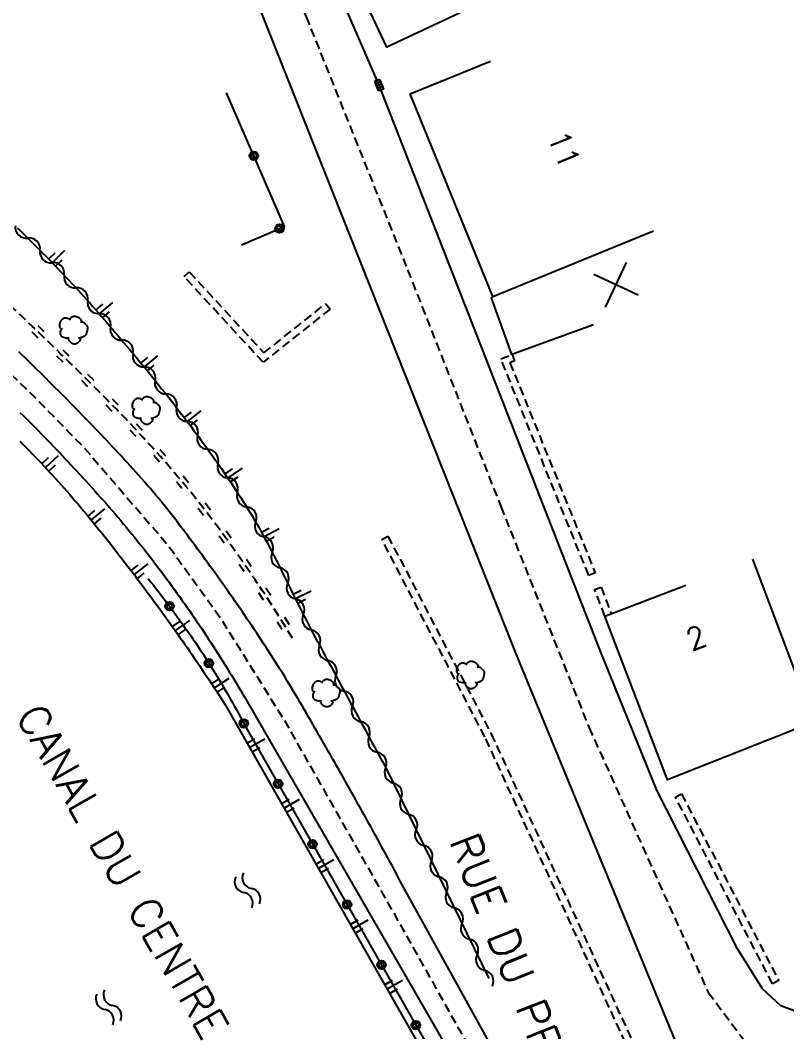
# Model space of a CAD drawing. Header units: millimetres. Extents: x 119599 to 135000, y 124063 to 131000.
# Drawn here: x 134365.5 to 134409.7, y 130286.5 to 130344.7 of the extents above; entities that cross this region are included whole.
import ezdxf
from ezdxf.enums import TextEntityAlignment as Align

# ---------------------------------------------------------------- set-up
doc = ezdxf.new("R2010")
doc.units = ezdxf.units.MM
doc.linetypes.add('DASHED', pattern=[0.75, 0.5, -0.25])
doc.layers.get('0').update_dxf_attribs({"linetype": 'CONTINUOUS'})
for name, color, linetype in [('W0001', 6, 'DASHED'), ('W0008', 7, 'CONTINUOUS'), ('W0100', 7, 'CONTINUOUS'), ('W0112', 1, 'DASHED'), ('W0211', 2, 'CONTINUOUS'), ('W0220', 5, 'DASHED'), ('W0300', 7, 'CONTINUOUS'), ('W0310', 3, 'CONTINUOUS'), ('W0322', 7, 'CONTINUOUS'), ('W0400', 7, 'CONTINUOUS'), ('W0500', 5, 'DASHED'), ('W0515', 5, 'CONTINUOUS'), ('W0989', 7, 'CONTINUOUS'), ('W0991', 7, 'CONTINUOUS'), ('W1102', 7, 'CONTINUOUS')]:
    doc.layers.add(name, color=color, linetype=linetype)
doc.styles.get("Standard").update_dxf_attribs({"font": 'romans.shx', "width": 0.85})

# ---------------------------------------------------------------- blocks, each defined once
blk = doc.blocks.new('T300')
for p, q in [((-0.686, 0.629), (-0.8, 0.514)), ((-0.571, 0.686), (-0.686, 0.629)), ((-0.457, 0.686), (-0.571, 0.686)), ((-0.286, 0.629), (-0.457, 0.686)), ((-0.286, 0.629), (-0.171, 0.743)), ((-0.229, 0.571), (-0.286, 0.629)), ((-0.171, 0.743), (-0.057, 0.8)), ((-0.057, 0.8), (0.057, 0.8)), ((0.057, 0.8), (0.229, 0.743)), ((0.229, 0.743), (0.343, 0.629)), ((0.343, 0.629), (0.4, 0.514)), ((-0.8, 0.514), (-0.857, 0.343)), ((-0.857, 0.343), (-0.857, 0.171)), ((-0.857, 0.171), (-0.743, 0.057)), ((-0.8, -0.057), (-0.743, 0.057)), ((-0.743, 0.057), (-0.686, 0.114)), ((0.457, 0.457), (0.343, 0.457)), ((0.4, 0.514), (0.4, 0.457)), ((0.571, 0.4), (0.457, 0.457)), ((0.571, 0.4), (0.686, 0.286)), ((0.686, 0.286), (0.743, 0.171)), ((0.743, 0.057), (0.686, -0.171)), ((0.743, 0.171), (0.743, 0.057)), ((-0.8, -0.171), (-0.8, -0.057)), ((-0.8, -0.229), (-0.8, -0.171)), ((-0.743, -0.343), (-0.8, -0.229)), ((-0.686, -0.4), (-0.743, -0.343)), ((-0.514, -0.457), (-0.686, -0.4)), ((-0.4, -0.457), (-0.514, -0.457)), ((-0.4, -0.457), (-0.343, -0.457)), ((-0.343, -0.457), (-0.343, -0.4)), ((-0.343, -0.514), (-0.343, -0.457)), ((-0.286, -0.629), (-0.343, -0.514)), ((0.286, -0.457), (0.229, -0.457)), ((0.457, -0.4), (0.286, -0.457)), ((0.343, -0.514), (0.286, -0.629)), ((0.343, -0.514), (0.343, -0.457)), ((0.571, -0.343), (0.457, -0.4)), ((0.629, -0.286), (0.571, -0.343)), ((0.686, -0.171), (0.629, -0.286)), ((-0.171, -0.743), (-0.286, -0.629)), ((-0.057, -0.8), (-0.171, -0.743)), ((0.057, -0.8), (-0.057, -0.8)), ((0.171, -0.743), (0.057, -0.8)), ((0.229, -0.686), (0.171, -0.743)), ((0.286, -0.629), (0.229, -0.686))]:
    blk.add_line(p, q)
blk = doc.blocks.new('t991o')
at = {"color": 0, "linetype": 'Continuous'}
for p, q in [((-1, 1), (1, -1)), ((-1, -1), (1, 1))]:
    blk.add_line(p, q, dxfattribs=at)
blk = doc.blocks.new('T400')
for p, q in [((-0.15, 0.3), (0.15, 0.3)), ((-0.15, -0.25), (-0.15, 0.3)), ((-0.15, 0.15), (0.15, 0.15)), ((-0.15, 0), (0.15, 0)), ((0.15, 0.3), (0.15, -0.25)), ((-0.15, -0.15), (0.15, -0.15)), ((-0.15, -0.25), (-0.15, -0.3)), ((-0.15, -0.3), (0.15, -0.3)), ((0.15, -0.3), (0.15, -0.25))]:
    blk.add_line(p, q)
blk = doc.blocks.new('t322o')
at = {"color": 0, "linetype": 'Continuous'}
for radius in [0.25, 0.15]:
    blk.add_circle((0, 0), radius, dxfattribs=at)
blk = doc.blocks.new('t310o')
at = {"color": 0, "linetype": 'Continuous'}
for centre, start, end in [((-0.5, 0.375), 216.8699, 323.1304), ((0.5, -0.375), 36.8699, 143.1303)]:
    blk.add_arc(centre, 0.625, start, end, dxfattribs=at)
blk = doc.blocks.new('t220o')
at = {"color": 0, "linetype": 'Continuous'}
for p, q in [((-0.25, 0.25), (0.25, 0.25)), ((-0.25, -0.25), (0.25, -0.25))]:
    blk.add_line(p, q, dxfattribs=at)
blk = doc.blocks.new('t211o')
at = {"color": 0, "linetype": 'Continuous'}
for p, q in [((0, 1), (0, 0)), ((-0.289, 0.5), (-0.289, 0)), ((0.289, 0.5), (0.289, 0))]:
    blk.add_line(p, q, dxfattribs=at)
blk = doc.blocks.new('t500o')
at = {"color": 0, "linetype": 'Continuous'}
for centre, start, end in [((-0.5, 0.625), 216.8699, 323.1301), ((0.5, -0.125), 36.8699, 143.1301), ((0.5, -0.625), 36.8699, 143.1301), ((-0.5, 0.125), 216.8699, 323.1301)]:
    blk.add_arc(centre, 0.625, start, end, dxfattribs=at)

msp = doc.modelspace()

# ---------------------------------------------------------------- linework, layer by layer
at = {"layer": 'W0001'}
msp.add_lwpolyline([(134358.075, 130400.308), (134360.576, 130394.876), (134361.099, 130393.066), (134362.052, 130389.467), (134363.092, 130385.886), (134364.946, 130381.784), (134369.7, 130371.934), (134376.98, 130356.27), (134382.009, 130344.912), (134387.852, 130330.339), (134393.222, 130316.712), (134398.3, 130303.988), (134405.16, 130288.759), (134407.208, 130286.016), (134413.307, 130277.247), (134415.304, 130271.972), (134417.774, 130265.599), (134420.532, 130258.34), (134423.813, 130245.082), (134426.702, 130237.967), (134430.25, 130230.123), (134437.531, 130226.904), (134445.496, 130220.7)], dxfattribs=at)
at = {"layer": 'W0001', "flags": 128}
msp.add_lwpolyline([(134287.763, 130364.165), (134301.867, 130361.677), (134304.695, 130359.236), (134311.213, 130357.19), (134315.76, 130355.542), (134321.894, 130353.111), (134326.25, 130351.224), (134332.083, 130348.416), (134337.71, 130345.36), (134341.84, 130342.86), (134346.706, 130339.649), (134350.54, 130336.883), (134355.65, 130332.864), (134359.058, 130329.954), (134362.549, 130326.733), (134366.406, 130322.994), (134369.212, 130320.122), (134374.113, 130314.427), (134377.08, 130310.303), (134380.716, 130304.479), (134386.149, 130294.915), (134390.838, 130286.594), (134394.648, 130279.817), (134399.813, 130270.967), (134402.957, 130266.757)], dxfattribs=at)
at = {"layer": 'W0008'}
for points in [[(134410.845, 130267.759), (134406.876, 130277.176), (134394.069, 130308.333), (134377.81, 130349.283)], [(134411.038, 130287.348), (134409.335, 130287.983), (134408.284, 130288.953), (134406.845, 130291.261), (134402.203, 130300.389), (134398.935, 130308.435), (134386.21, 130340.973), (134383.278, 130347.762)]]:
    msp.add_lwpolyline(points, dxfattribs=at)
at = {"layer": 'W0008', "flags": 128}
for points in [[(134396.73, 130278.326), (134387.432, 130295.166), (134387.313, 130295.388), (134387.194, 130295.609), (134387.074, 130295.831), (134386.955, 130296.052), (134386.835, 130296.273), (134386.715, 130296.494), (134386.594, 130296.715), (134386.474, 130296.936), (134386.353, 130297.156), (134386.233, 130297.377), (134386.112, 130297.597), (134385.991, 130297.818), (134385.869, 130298.038), (134385.748, 130298.258), (134385.626, 130298.479), (134385.504, 130298.699), (134385.382, 130298.918), (134385.26, 130299.138), (134385.138, 130299.358), (134385.015, 130299.578), (134384.893, 130299.797), (134384.77, 130300.017), (134384.647, 130300.236), (134384.523, 130300.455), (134384.4, 130300.674), (134384.276, 130300.893), (134384.153, 130301.112), (134384.029, 130301.331), (134383.905, 130301.55), (134383.78, 130301.768), (134383.656, 130301.987), (134383.531, 130302.205), (134383.406, 130302.424), (134383.281, 130302.642), (134383.156, 130302.86), (134383.033, 130303.075), (134382.909, 130303.29), (134382.786, 130303.505), (134382.663, 130303.721), (134382.539, 130303.936), (134382.416, 130304.151), (134382.292, 130304.366), (134382.168, 130304.581), (134382.044, 130304.795), (134381.92, 130305.01), (134381.795, 130305.224), (134381.67, 130305.438), (134381.545, 130305.652), (134381.418, 130305.866), (134381.292, 130306.079), (134381.165, 130306.292), (134381.037, 130306.504), (134380.908, 130306.716), (134380.779, 130306.928), (134380.649, 130307.139), (134380.518, 130307.349), (134380.386, 130307.559), (134380.253, 130307.769), (134380.119, 130307.978), (134379.985, 130308.185), (134379.85, 130308.392), (134379.715, 130308.599), (134379.58, 130308.806), (134379.444, 130309.012), (134379.308, 130309.218), (134379.171, 130309.424), (134379.034, 130309.629), (134378.897, 130309.834), (134378.759, 130310.039), (134378.62, 130310.243), (134378.481, 130310.447), (134378.342, 130310.651), (134378.203, 130310.855), (134378.062, 130311.058), (134377.922, 130311.261), (134377.781, 130311.464), (134377.64, 130311.666), (134377.498, 130311.868), (134377.356, 130312.07), (134377.213, 130312.272), (134377.07, 130312.473), (134376.927, 130312.674), (134376.783, 130312.874), (134376.639, 130313.075), (134376.494, 130313.275), (134376.349, 130313.475), (134376.204, 130313.674), (134376.058, 130313.874), (134375.911, 130314.073), (134375.765, 130314.271), (134375.618, 130314.47), (134375.47, 130314.668), (134375.323, 130314.866), (134375.174, 130315.063), (134375.026, 130315.261), (134374.877, 130315.457), (134374.727, 130315.653), (134374.577, 130315.849), (134374.426, 130316.044), (134374.274, 130316.239), (134374.121, 130316.433), (134373.968, 130316.626), (134373.813, 130316.818), (134373.658, 130317.01), (134373.502, 130317.201), (134373.344, 130317.391), (134373.186, 130317.58), (134373.026, 130317.768), (134372.865, 130317.955), (134372.703, 130318.141), (134372.539, 130318.326), (134372.374, 130318.511), (134372.208, 130318.696), (134372.042, 130318.88), (134371.876, 130319.064), (134371.709, 130319.247), (134371.541, 130319.43), (134371.373, 130319.612), (134371.205, 130319.794), (134371.036, 130319.976), (134370.867, 130320.157), (134370.697, 130320.338), (134370.528, 130320.518), (134370.357, 130320.698), (134370.187, 130320.878), (134370.016, 130321.057), (134369.844, 130321.236), (134369.672, 130321.415), (134369.5, 130321.594), (134369.328, 130321.772), (134369.155, 130321.949), (134368.982, 130322.127), (134368.809, 130322.304), (134368.636, 130322.481), (134368.462, 130322.657), (134368.288, 130322.834), (134368.113, 130323.01), (134367.939, 130323.186), (134367.764, 130323.361), (134367.589, 130323.537), (134367.414, 130323.712), (134367.238, 130323.887), (134367.063, 130324.062), (134366.887, 130324.236), (134366.711, 130324.411), (134366.534, 130324.585), (134366.358, 130324.759), (134366.182, 130324.933), (134366.005, 130325.107), (134365.828, 130325.281), (134365.651, 130325.454), (134365.474, 130325.628)], [(134365.535, 130322.141), (134365.71, 130321.967), (134365.885, 130321.792), (134366.06, 130321.616), (134366.234, 130321.441), (134366.408, 130321.264), (134366.581, 130321.088), (134366.754, 130320.911), (134366.927, 130320.734), (134367.1, 130320.557), (134367.272, 130320.379), (134367.443, 130320.2), (134367.615, 130320.022), (134367.786, 130319.843), (134367.956, 130319.663), (134368.126, 130319.483), (134368.296, 130319.303), (134368.466, 130319.122), (134368.639, 130318.937), (134368.811, 130318.751), (134368.983, 130318.565), (134369.155, 130318.378), (134369.326, 130318.191), (134369.497, 130318.003), (134369.667, 130317.815), (134369.837, 130317.627), (134370.006, 130317.438), (134370.174, 130317.248), (134370.342, 130317.058), (134370.51, 130316.868), (134370.676, 130316.677), (134370.842, 130316.485), (134371.008, 130316.293), (134371.172, 130316.1), (134371.336, 130315.907), (134371.5, 130315.713), (134371.662, 130315.519), (134371.824, 130315.324), (134371.985, 130315.128), (134372.146, 130314.932), (134372.305, 130314.735), (134372.464, 130314.537), (134372.622, 130314.338), (134372.779, 130314.139), (134372.935, 130313.939), (134373.091, 130313.739), (134373.245, 130313.537), (134373.399, 130313.335), (134373.548, 130313.138), (134373.696, 130312.939), (134373.844, 130312.741), (134373.991, 130312.542), (134374.138, 130312.342), (134374.283, 130312.142), (134374.429, 130311.942), (134374.573, 130311.741), (134374.717, 130311.54), (134374.86, 130311.339), (134375.003, 130311.137), (134375.145, 130310.934), (134375.286, 130310.731), (134375.427, 130310.528), (134375.567, 130310.324), (134375.706, 130310.12), (134375.845, 130309.915), (134375.983, 130309.71), (134376.12, 130309.505), (134376.257, 130309.299), (134376.393, 130309.092), (134376.528, 130308.886), (134376.663, 130308.678), (134376.797, 130308.471), (134376.931, 130308.262), (134377.063, 130308.054), (134377.196, 130307.845), (134377.327, 130307.636), (134377.458, 130307.426), (134377.588, 130307.215), (134377.718, 130307.005), (134377.847, 130306.794), (134377.975, 130306.582), (134378.103, 130306.37), (134378.23, 130306.158), (134378.356, 130305.945), (134378.482, 130305.731), (134389.409, 130286.813), (134397.437, 130272.694)]]:
    msp.add_lwpolyline(points, dxfattribs=at)
at = {"layer": 'W0100'}
for points in [[(134391.174, 130345.278), (134386.647, 130343.153), (134382.257, 130352.508), (134379.682, 130357.52), (134377.3, 130362.473), (134374.804, 130367.673), (134372.504, 130372.528), (134370.527, 130376.703), (134368.121, 130381.792), (134366.605, 130384.832), (134371.079, 130387.064)], [(134398.562, 130327.169), (134393.861, 130325.466), (134392.68, 130328.725), (134392.759, 130328.799), (134387.991, 130340.468), (134392.62, 130342.36)], [(134434.521, 130318.289), (134436.255, 130313.6), (134427.178, 130310.245), (134420.399, 130307.763), (134411.253, 130304.326), (134402.815, 130300.993), (134399.207, 130310.415), (134403.876, 130312.203)]]:
    msp.add_lwpolyline(points, dxfattribs=at)
at = {"layer": 'W0112'}
for p, q in [((134379.531, 130325.021), (134374.985, 130329.96)), ((134383.385, 130328.078), (134379.531, 130325.021)), ((134393.225, 130325.213), (134393.861, 130325.466)), ((134398.279, 130312.758), (134393.225, 130325.213)), ((134392.305, 130303.461), (134386.366, 130314.826)), ((134398.621, 130311.935), (134398.995, 130312.078)), ((134399.207, 130310.415), (134398.621, 130311.935)), ((134398.995, 130312.078), (134399.58, 130310.558)), ((134403.27, 130299.994), (134403.625, 130300.179)), ((134408.868, 130289.251), (134403.27, 130299.994))]:
    msp.add_line(p, q, dxfattribs=at)
for points in [[(134374.985, 130329.96), (134375.279, 130330.23), (134379.574, 130325.565)], [(134379.574, 130325.565), (134383.137, 130328.391), (134383.385, 130328.078)], [(134393.865, 130325.468), (134394.013, 130325.096), (134393.747, 130324.99)], [(134393.747, 130324.99), (134398.65, 130312.909), (134398.279, 130312.758)], [(134386.366, 130314.826), (134386.721, 130315.012), (134392.664, 130303.638), (134401.077, 130285.336)], [(134408.162, 130268.927), (134400.713, 130285.169), (134392.305, 130303.461)], [(134403.625, 130300.179), (134409.223, 130289.436), (134408.868, 130289.251)]]:
    msp.add_lwpolyline(points, dxfattribs=at)
at = {"layer": 'W0220', "flags": 128}
msp.add_lwpolyline([(134381.227, 130309.135), (134381.097, 130309.349), (134380.966, 130309.562), (134380.835, 130309.775), (134380.703, 130309.988), (134380.571, 130310.2), (134380.438, 130310.411), (134380.304, 130310.623), (134380.169, 130310.833), (134380.034, 130311.044), (134379.899, 130311.254), (134379.762, 130311.463), (134379.625, 130311.672), (134379.488, 130311.881), (134379.35, 130312.089), (134379.211, 130312.297), (134379.071, 130312.504), (134378.931, 130312.711), (134378.79, 130312.918), (134378.649, 130313.124), (134378.507, 130313.33), (134378.364, 130313.535), (134378.221, 130313.74), (134378.077, 130313.944), (134377.933, 130314.148), (134377.787, 130314.351), (134377.642, 130314.555), (134377.495, 130314.757), (134377.348, 130314.959), (134377.2, 130315.161), (134377.052, 130315.363), (134376.903, 130315.564), (134376.753, 130315.764), (134376.605, 130315.962), (134376.455, 130316.16), (134376.304, 130316.356), (134376.153, 130316.552), (134376.001, 130316.747), (134375.847, 130316.942), (134375.694, 130317.136), (134375.539, 130317.329), (134375.383, 130317.522), (134375.227, 130317.714), (134375.07, 130317.905), (134374.912, 130318.096), (134374.753, 130318.286), (134374.594, 130318.475), (134374.434, 130318.664), (134374.273, 130318.852), (134374.111, 130319.039), (134373.948, 130319.226), (134373.785, 130319.412), (134373.621, 130319.597), (134373.456, 130319.782), (134373.29, 130319.966), (134373.124, 130320.15), (134372.955, 130320.335), (134372.786, 130320.519), (134372.616, 130320.703), (134372.445, 130320.887), (134372.274, 130321.07), (134372.103, 130321.252), (134371.931, 130321.434), (134371.758, 130321.616), (134371.585, 130321.797), (134371.412, 130321.977), (134371.238, 130322.157), (134371.064, 130322.337), (134370.889, 130322.516), (134370.714, 130322.695), (134370.538, 130322.874), (134370.363, 130323.052), (134370.187, 130323.23), (134370.01, 130323.407), (134369.833, 130323.584), (134369.656, 130323.761), (134369.479, 130323.938), (134369.301, 130324.114), (134369.123, 130324.29), (134368.945, 130324.466), (134368.767, 130324.641), (134368.588, 130324.817), (134368.409, 130324.992), (134368.23, 130325.167), (134368.051, 130325.342), (134367.872, 130325.516), (134367.692, 130325.691), (134367.513, 130325.865), (134367.333, 130326.039), (134367.153, 130326.213), (134366.973, 130326.387), (134366.793, 130326.561), (134366.613, 130326.735), (134366.433, 130326.909), (134366.253, 130327.083), (134366.072, 130327.256), (134365.892, 130327.43), (134365.712, 130327.604), (134365.532, 130327.778), (134365.352, 130327.951), (134365.172, 130328.125), (134364.991, 130328.299), (134364.812, 130328.473), (134364.632, 130328.647), (134364.452, 130328.821), (134364.273, 130328.994), (134364.093, 130329.167), (134363.913, 130329.341), (134363.733, 130329.514), (134363.553, 130329.687), (134363.373, 130329.86), (134363.192, 130330.032), (134363.011, 130330.205), (134362.831, 130330.377), (134362.649, 130330.549), (134362.468, 130330.721), (134362.287, 130330.892), (134362.105, 130331.064), (134361.922, 130331.234), (134361.74, 130331.405), (134361.557, 130331.575), (134361.374, 130331.745), (134361.191, 130331.914), (134361.007, 130332.083), (134360.822, 130332.252), (134360.638, 130332.42), (134360.453, 130332.588), (134360.267, 130332.755), (134360.081, 130332.922), (134359.895, 130333.088), (134359.708, 130333.254), (134359.52, 130333.419), (134359.33, 130333.586), (134359.139, 130333.752), (134358.948, 130333.918), (134358.757, 130334.084), (134358.565, 130334.249), (134358.373, 130334.413), (134358.18, 130334.577), (134357.988, 130334.741), (134357.794, 130334.905), (134357.601, 130335.067), (134357.407, 130335.23), (134357.213, 130335.392), (134357.018, 130335.554), (134356.823, 130335.715), (134356.628, 130335.875), (134356.432, 130336.036), (134356.236, 130336.196), (134356.04, 130336.355), (134355.843, 130336.514), (134355.646, 130336.673), (134355.448, 130336.831), (134355.251, 130336.989), (134355.052, 130337.146), (134354.854, 130337.303), (134354.655, 130337.459), (134354.456, 130337.615), (134354.256, 130337.771), (134354.057, 130337.926), (134353.857, 130338.08), (134353.658, 130338.234), (134353.459, 130338.388), (134353.26, 130338.543), (134353.061, 130338.696), (134352.862, 130338.85), (134352.663, 130339.004), (134352.463, 130339.158), (134352.264, 130339.312), (134352.064, 130339.465), (134351.865, 130339.618), (134351.665, 130339.772), (134351.465, 130339.925), (134351.265, 130340.078), (134351.065, 130340.23), (134350.865, 130340.383), (134350.665, 130340.535), (134350.464, 130340.687), (134350.264, 130340.839), (134350.063, 130340.991), (134349.862, 130341.142), (134349.661, 130341.293), (134349.459, 130341.444), (134349.258, 130341.595), (134349.056, 130341.745), (134348.854, 130341.895), (134348.652, 130342.045), (134348.449, 130342.194), (134348.246, 130342.343), (134348.043, 130342.492), (134347.84, 130342.64), (134347.637, 130342.788), (134347.433, 130342.936), (134347.229, 130343.083), (134347.024, 130343.23), (134346.82, 130343.376), (134346.615, 130343.522), (134346.409, 130343.667), (134346.204, 130343.812), (134345.998, 130343.957), (134345.791, 130344.101), (134345.584, 130344.245), (134345.377, 130344.388), (134345.17, 130344.53), (134344.962, 130344.672), (134344.754, 130344.814), (134344.545, 130344.955), (134344.336, 130345.095), (134344.127, 130345.235), (134343.917, 130345.374), (134343.707, 130345.513), (134343.496, 130345.651), (134343.285, 130345.788), (134343.073, 130345.925), (134342.861, 130346.061), (134342.648, 130346.197), (134342.435, 130346.332), (134342.222, 130346.467), (134342.008, 130346.602), (134341.794, 130346.736), (134341.58, 130346.87), (134341.365, 130347.003), (134341.151, 130347.136), (134340.936, 130347.268), (134340.721, 130347.4), (134340.505, 130347.532), (134340.29, 130347.663), (134340.074, 130347.793), (134339.858, 130347.923), (134339.641, 130348.053), (134339.424, 130348.182), (134339.207, 130348.311), (134338.99, 130348.439), (134338.773, 130348.566), (134338.555, 130348.694), (134338.337, 130348.82), (134338.119, 130348.947), (134337.9, 130349.072), (134337.681, 130349.198), (134337.462, 130349.323), (134337.243, 130349.447), (134337.023, 130349.571), (134336.803, 130349.694), (134336.583, 130349.817), (134336.362, 130349.939), (134336.142, 130350.061), (134335.921, 130350.182), (134335.699, 130350.303), (134335.478, 130350.424), (134335.256, 130350.543), (134335.033, 130350.663), (134334.811, 130350.781), (134334.588, 130350.9), (134334.365, 130351.017), (134334.142, 130351.135), (134333.918, 130351.251), (134333.694, 130351.367), (134333.47, 130351.483), (134333.245, 130351.598), (134333.021, 130351.713), (134332.795, 130351.827), (134332.57, 130351.94), (134332.344, 130352.053), (134332.118, 130352.166), (134331.892, 130352.277), (134331.665, 130352.389), (134331.438, 130352.499), (134331.211, 130352.61), (134330.983, 130352.719), (134330.755, 130352.828), (134330.529, 130352.936), (134330.302, 130353.042), (134330.075, 130353.148), (134329.848, 130353.252), (134329.62, 130353.356), (134329.392, 130353.459), (134329.163, 130353.561), (134328.934, 130353.662), (134328.705, 130353.763), (134328.476, 130353.862), (134328.246, 130353.961), (134328.016, 130354.06), (134327.785, 130354.157), (134327.555, 130354.254), (134327.324, 130354.35), (134327.093, 130354.446), (134326.862, 130354.541), (134326.63, 130354.635), (134326.398, 130354.729), (134326.166, 130354.822), (134325.934, 130354.915), (134325.702, 130355.008), (134325.469, 130355.099), (134325.236, 130355.191), (134325.003, 130355.282), (134324.77, 130355.372), (134324.537, 130355.463), (134324.303, 130355.552), (134324.07, 130355.642), (134323.836, 130355.731), (134323.603, 130355.82), (134323.369, 130355.909), (134323.135, 130355.997), (134322.901, 130356.086), (134322.667, 130356.174), (134322.433, 130356.262), (134322.198, 130356.35), (134321.964, 130356.437), (134321.73, 130356.525), (134321.495, 130356.612), (134321.261, 130356.7), (134321.027, 130356.787), (134320.792, 130356.875), (134320.558, 130356.962), (134320.324, 130357.05), (134320.089, 130357.137), (134319.855, 130357.225), (134319.621, 130357.313), (134319.387, 130357.401), (134319.153, 130357.489), (134318.919, 130357.577), (134318.685, 130357.666), (134318.451, 130357.754), (134318.217, 130357.843), (134317.984, 130357.932), (134317.751, 130358.021), (134317.518, 130358.109), (134317.285, 130358.197), (134317.052, 130358.285), (134316.818, 130358.373), (134316.585, 130358.461), (134316.352, 130358.548), (134316.118, 130358.635), (134315.885, 130358.722), (134315.651, 130358.809), (134315.417, 130358.896), (134315.184, 130358.983), (134314.95, 130359.069), (134314.716, 130359.155), (134314.482, 130359.241), (134314.248, 130359.327), (134314.014, 130359.412), (134313.78, 130359.498), (134313.545, 130359.583), (134313.311, 130359.668), (134313.077, 130359.753), (134312.842, 130359.838), (134312.608, 130359.922), (134312.373, 130360.006), (134312.139, 130360.091), (134311.904, 130360.174), (134311.669, 130360.258), (134311.435, 130360.342), (134311.2, 130360.425), (134310.965, 130360.508), (134310.73, 130360.591), (134310.495, 130360.674), (134310.259, 130360.757), (134310.024, 130360.839), (134309.789, 130360.922), (134309.554, 130361.004), (134309.318, 130361.086), (134309.083, 130361.167), (134308.847, 130361.249), (134308.611, 130361.33), (134304.533, 130362.625)], dxfattribs=at)
at = {"layer": 'W0310', "flags": 128}
msp.add_lwpolyline([(134365.383, 130332.763), (134365.561, 130332.588), (134365.739, 130332.412), (134365.917, 130332.235), (134366.095, 130332.059), (134366.272, 130331.882), (134366.449, 130331.705), (134366.626, 130331.527), (134366.802, 130331.349), (134366.978, 130331.171), (134367.153, 130330.992), (134367.328, 130330.813), (134367.503, 130330.633), (134367.677, 130330.453), (134367.85, 130330.273), (134368.023, 130330.092), (134368.195, 130329.91), (134368.367, 130329.728), (134368.538, 130329.545), (134368.709, 130329.361), (134368.879, 130329.178), (134369.048, 130328.993), (134369.217, 130328.808), (134369.385, 130328.622), (134369.552, 130328.435), (134369.718, 130328.248), (134369.884, 130328.06), (134370.049, 130327.871), (134370.213, 130327.681), (134370.376, 130327.493), (134370.538, 130327.304), (134370.699, 130327.115), (134370.861, 130326.926), (134371.022, 130326.737), (134371.183, 130326.547), (134371.344, 130326.358), (134371.504, 130326.168), (134371.664, 130325.978), (134371.824, 130325.787), (134371.983, 130325.597), (134372.142, 130325.406), (134372.301, 130325.214), (134372.459, 130325.023), (134372.617, 130324.831), (134372.775, 130324.639), (134372.932, 130324.447), (134373.089, 130324.254), (134373.245, 130324.061), (134373.401, 130323.868), (134373.556, 130323.674), (134373.712, 130323.48), (134373.866, 130323.286), (134374.02, 130323.091), (134374.174, 130322.896), (134374.327, 130322.701), (134374.48, 130322.505), (134374.632, 130322.308), (134374.783, 130322.112), (134374.934, 130321.915), (134375.085, 130321.717), (134375.235, 130321.519), (134375.384, 130321.321), (134375.533, 130321.122), (134375.681, 130320.923), (134375.829, 130320.723), (134375.976, 130320.523), (134376.122, 130320.323), (134376.268, 130320.121), (134376.413, 130319.92), (134376.558, 130319.718), (134376.701, 130319.515), (134376.845, 130319.312), (134376.987, 130319.108), (134377.129, 130318.904), (134377.27, 130318.699), (134377.41, 130318.494), (134377.55, 130318.288), (134377.689, 130318.082), (134377.827, 130317.875), (134377.964, 130317.667), (134378.101, 130317.459), (134378.237, 130317.251), (134378.372, 130317.041), (134378.507, 130316.828), (134378.64, 130316.614), (134378.771, 130316.399), (134378.901, 130316.183), (134379.028, 130315.966), (134379.154, 130315.748), (134379.278, 130315.529), (134379.4, 130315.309), (134379.521, 130315.088), (134379.641, 130314.867), (134379.76, 130314.645), (134379.877, 130314.423), (134379.993, 130314.2), (134380.109, 130313.976), (134380.223, 130313.752), (134380.337, 130313.528), (134380.451, 130313.304), (134380.564, 130313.079), (134380.676, 130312.853), (134380.788, 130312.628), (134380.9, 130312.403), (134381.011, 130312.177), (134381.123, 130311.952), (134381.235, 130311.726), (134381.347, 130311.501), (134381.459, 130311.276), (134381.572, 130311.051), (134381.685, 130310.826), (134381.799, 130310.602), (134381.913, 130310.378), (134382.028, 130310.154), (134382.144, 130309.931), (134382.261, 130309.708), (134382.38, 130309.486), (134382.498, 130309.266), (134382.616, 130309.046), (134382.675, 130308.935), (134382.734, 130308.825), (134382.852, 130308.605), (134382.97, 130308.385), (134383.088, 130308.165), (134383.207, 130307.944), (134383.325, 130307.724), (134383.443, 130307.504), (134383.562, 130307.284), (134383.68, 130307.064), (134383.799, 130306.844), (134383.917, 130306.624), (134384.036, 130306.404), (134384.154, 130306.184), (134384.273, 130305.964), (134384.392, 130305.744), (134384.511, 130305.524), (134384.629, 130305.304), (134384.748, 130305.085), (134384.867, 130304.865), (134384.986, 130304.645), (134385.105, 130304.425), (134385.224, 130304.205), (134385.344, 130303.986), (134385.463, 130303.766), (134385.582, 130303.546), (134385.701, 130303.327), (134385.82, 130303.107), (134385.94, 130302.888), (134386.059, 130302.668), (134386.179, 130302.449), (134386.298, 130302.229), (134386.418, 130302.01), (134386.537, 130301.79), (134386.657, 130301.571), (134392.52, 130289.556)], dxfattribs=at)
at = {"layer": 'W0322'}
msp.add_lwpolyline([(134378.287, 130331.79), (134380.769, 130332.838), (134377.425, 130340.535)], dxfattribs=at)
at = {"layer": 'W0322', "flags": 128}
msp.add_lwpolyline([(134372.916, 130312.568), (134373.075, 130312.369), (134373.234, 130312.17), (134373.391, 130311.97), (134373.547, 130311.77), (134373.702, 130311.569), (134373.856, 130311.367), (134374.01, 130311.164), (134374.162, 130310.961), (134374.313, 130310.757), (134374.464, 130310.552), (134374.613, 130310.347), (134374.762, 130310.141), (134374.909, 130309.934), (134375.055, 130309.727), (134375.201, 130309.518), (134375.346, 130309.31), (134375.489, 130309.1), (134375.632, 130308.89), (134375.773, 130308.679), (134375.914, 130308.467), (134376.054, 130308.254), (134376.192, 130308.042), (134376.33, 130307.828), (134376.466, 130307.614), (134376.601, 130307.4), (134376.735, 130307.184), (134376.868, 130306.968), (134377, 130306.752), (134377.131, 130306.535), (134377.26, 130306.317), (134377.389, 130306.099), (134377.517, 130305.879), (134377.643, 130305.66), (134377.768, 130305.439), (134377.893, 130305.218), (134378.016, 130304.997), (134378.138, 130304.775), (134378.259, 130304.552), (134378.379, 130304.328), (134378.498, 130304.104), (134378.616, 130303.879), (134396.677, 130272.255)], dxfattribs=at)
at = {"layer": 'W0515', "flags": 128}
msp.add_lwpolyline([(134365.524, 130320.484), (134365.699, 130320.309), (134365.873, 130320.134), (134366.046, 130319.957), (134366.219, 130319.781), (134366.391, 130319.603), (134366.562, 130319.425), (134366.733, 130319.246), (134366.903, 130319.066), (134367.072, 130318.886), (134367.24, 130318.704), (134367.408, 130318.522), (134367.575, 130318.339), (134367.741, 130318.155), (134367.907, 130317.97), (134368.071, 130317.784), (134368.235, 130317.598), (134368.398, 130317.412), (134368.56, 130317.224), (134368.721, 130317.036), (134368.882, 130316.848), (134369.041, 130316.658), (134369.2, 130316.469), (134369.359, 130316.278), (134369.517, 130316.087), (134369.674, 130315.896), (134369.831, 130315.704), (134369.987, 130315.512), (134370.142, 130315.319), (134370.297, 130315.126), (134370.451, 130314.932), (134370.605, 130314.738), (134370.759, 130314.544), (134370.912, 130314.349), (134371.064, 130314.154), (134371.216, 130313.958), (134371.368, 130313.762), (134371.52, 130313.566), (134371.671, 130313.37), (134371.821, 130313.173), (134371.972, 130312.976), (134372.122, 130312.779), (134372.272, 130312.582), (134372.421, 130312.385), (134372.57, 130312.187), (134372.718, 130311.99), (134372.866, 130311.792), (134373.013, 130311.593), (134373.16, 130311.395), (134373.307, 130311.196), (134373.453, 130310.997), (134373.599, 130310.797), (134373.744, 130310.598), (134373.889, 130310.397), (134374.033, 130310.197), (134374.177, 130309.996), (134374.32, 130309.795), (134374.464, 130309.594), (134374.606, 130309.392), (134374.748, 130309.191), (134374.89, 130308.988), (134375.031, 130308.786), (134375.172, 130308.583), (134375.313, 130308.38), (134375.453, 130308.176), (134375.592, 130307.973), (134375.731, 130307.768), (134375.87, 130307.564), (134376.008, 130307.359), (134376.146, 130307.154), (134376.283, 130306.949), (134376.42, 130306.744), (134376.557, 130306.538), (134376.693, 130306.331), (134376.829, 130306.125), (134376.964, 130305.918), (134377.099, 130305.711), (134377.233, 130305.504), (134377.367, 130305.296), (134388.346, 130286.013)], dxfattribs=at)
at = {"layer": 'W1102'}
for p, q in [((134392.759, 130328.799), (134402.016, 130332.582)), ((134411.253, 130304.326), (134407.735, 130313.687))]:
    msp.add_line(p, q, dxfattribs=at)

# ---------------------------------------------------------------- block references
at = {"layer": 'W0211'}
for p, rotation in [((134367.386, 130330.754), 314.1595254522695), ((134370.098, 130327.814), 310.8861351151997), ((134372.678, 130324.758), 309.3660993530243), ((134375.158, 130321.62), 307.1511287579947), ((134366.999, 130318.963), 313.145099349311), ((134377.493, 130318.372), 304.1508312348794), ((134369.629, 130315.951), 309.4015438604474), ((134379.587, 130314.967), 298.4318646740732), ((134372.101, 130312.806), 307.2998607621536), ((134381.397, 130311.4), 296.4948915194013), ((134374.471, 130309.584), 305.2736870203868), ((134376.726, 130306.281), 303.2957602500122), ((134378.765, 130302.841), 299.6561130607477), ((134380.744, 130299.365), 299.6561130607477), ((134382.723, 130295.889), 299.6561130607477), ((134384.702, 130292.413), 299.6561130607477), ((134386.681, 130288.937), 299.6561130607477)]:
    msp.add_blockref('t211o', p, dxfattribs=dict(at, rotation=rotation))
at = {"layer": 'W0220'}
for p, rotation in [((134366.582, 130326.764), 136.0255885748107), ((134368.019, 130325.373), 135.7696157083303), ((134369.445, 130323.971), 135.2195621356433), ((134370.854, 130322.552), 134.3754152449257), ((134372.238, 130321.108), 133.2376825822847), ((134373.589, 130319.633), 131.7273529808271), ((134374.894, 130318.117), 129.8785693068878), ((134376.147, 130316.559), 127.9401224002875), ((134377.348, 130314.959), 126.2006449145694), ((134378.507, 130313.33), 124.8013809061386), ((134379.626, 130311.672), 123.226168542261), ((134380.704, 130309.987), 121.8269045266849)]:
    msp.add_blockref('t220o', p, dxfattribs=dict(at, rotation=rotation))
at = {"layer": 'W0300'}
for p in [(134368.676, 130326.873), (134372.846, 130322.243), (134391.519, 130307.02), (134383.209, 130305.982)]:
    msp.add_blockref('T300', p, dxfattribs=at)
at = {"layer": 'W0310'}
for p, rotation in [((134365.978, 130332.175), 315.1812048785445), ((134367.386, 130330.754), 314.1595254522695), ((134368.763, 130329.303), 312.7269536823475), ((134370.098, 130327.814), 310.8861351151997), ((134371.397, 130326.294), 310.1769690879884), ((134372.678, 130324.758), 309.3660993530243), ((134373.933, 130323.201), 308.3574331460871), ((134375.158, 130321.62), 307.1511287579947), ((134376.347, 130320.012), 305.7481786891104), ((134377.493, 130318.372), 304.1508312348794), ((134378.588, 130316.699), 301.8850445279496), ((134379.587, 130314.967), 298.4318646740732), ((134380.507, 130313.191), 296.6332112898532), ((134381.397, 130311.4), 296.4948915194013), ((134382.308, 130309.62), 298.0166755346463), ((134383.253, 130307.857), 298.25772356566), ((134384.202, 130306.096), 298.3557143266708), ((134385.153, 130304.337), 298.4537052695234), ((134386.107, 130302.579), 298.551695813988), ((134387.03, 130300.806), 296.011449761019), ((134387.907, 130299.008), 296.011449761019), ((134388.785, 130297.211), 296.011449761019), ((134389.662, 130295.413), 296.011449761019), ((134390.539, 130293.616), 296.011449761019), ((134391.416, 130291.819), 296.011449761019), ((134392.293, 130290.021), 296.011449761019)]:
    msp.add_blockref('t310o', p, dxfattribs=dict(at, rotation=rotation))
at = {"layer": 'W0322'}
for p, rotation in [((134379.003, 130336.902), 113.4826403092237), ((134380.475, 130332.714), 22.89145290077322), ((134374.142, 130310.988), 306.8442209824897), ((134376.414, 130307.696), 302.4826568266031), ((134378.426, 130304.24), 297.9370445428873), ((134380.397, 130300.76), 299.7319585933574), ((134382.381, 130297.287), 299.7319585933574), ((134384.365, 130293.813), 299.7319585933574), ((134386.348, 130290.34), 299.7319585933574), ((134388.332, 130286.866), 299.7319585933574)]:
    msp.add_blockref('t322o', p, dxfattribs=dict(at, rotation=rotation))
at = {"layer": 'W0400', "rotation": 201.3597656300518}
msp.add_blockref('T400', (134386.21, 130340.973), dxfattribs=at)
at = {"layer": 'W0500'}
for p, rotation in [((134378.637, 130294.626), 297.4204442074958), ((134370.64, 130287.891), 297.5057605907238)]:
    msp.add_blockref('t500o', p, dxfattribs=dict(at, rotation=rotation))
at = {"layer": 'W0991', "rotation": 109.9179365266242}
msp.add_blockref('t991o', (134399.852, 130329.48), dxfattribs=at)

# ---------------------------------------------------------------- texts
at = {"layer": 'W0500'}
msp.add_text('CANAL DU CENTRE', height=1.75, rotation=300.00458, dxfattribs=at).set_placement((134371.446, 130295.719), align=Align.MIDDLE)
at = {"layer": 'W0989'}
msp.add_text('RUE DU PRESBYTERE', height=1.75, rotation=291.65531, dxfattribs=at).set_placement((134395.645, 130286.213), align=Align.MIDDLE)
at = {"layer": 'W0991'}
for s, rotation, p in [('11', 292.22406, (134396.855, 130337.281)), ('2', 21.55651, (134404.462, 130309.17))]:
    msp.add_text(s, height=1.25, rotation=rotation, dxfattribs=at).set_placement(p, align=Align.MIDDLE)

doc.saveas('drawing.dxf')
